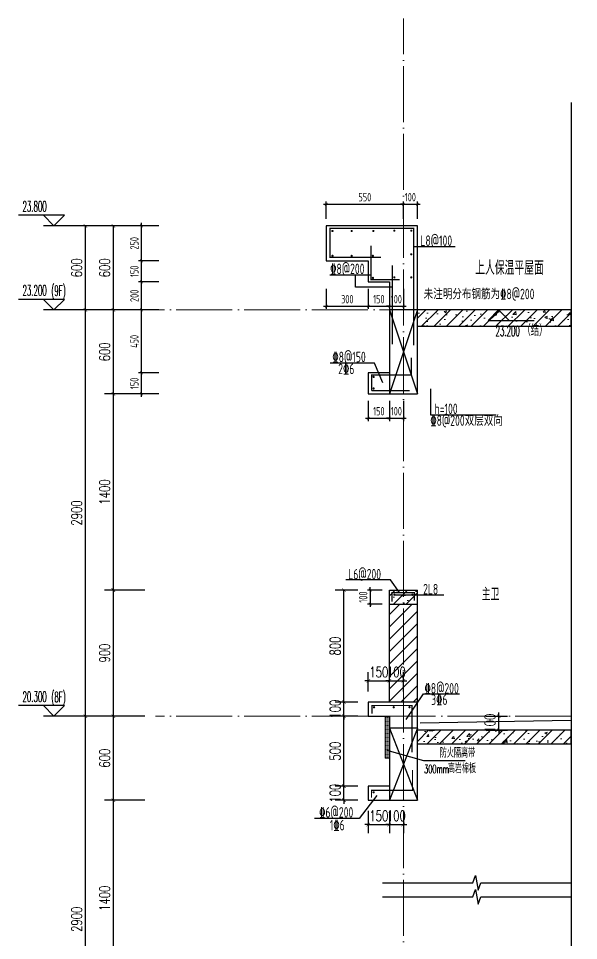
# Model space of a CAD drawing. Extents: x -668857 to 154266, y -275694 to 291306.
# Drawn here: x 53920 to 57919, y 156197 to 162779 of the extents above; entities that cross this region are included whole.
import ezdxf

# ---------------------------------------------------------------- set-up
doc = ezdxf.new("R2010")
doc.units = 0
doc.header["$LTSCALE"] = 1000
doc.linetypes.add('DOTE', pattern=[2.42, 2, -0.2, 0.02, -0.2])
doc.layers.get('0').update_dxf_attribs({"linetype": 'CONTINUOUS'})
doc.layers.get('DEFPOINTS').update_dxf_attribs({"linetype": 'CONTINUOUS'})
for name, color, linetype in [('DIM', 2, 'CONTINUOUS'), ('DIM_ELEV', 3, 'CONTINUOUS'), ('DIM_IDEN', 67, 'CONTINUOUS'), ('DIM_SYMB', 3, 'CONTINUOUS'), ('PUB_DIM', 3, 'CONTINUOUS'), ('PUB_TEXT', 2, 'CONTINUOUS'), ('REIN', 6, 'CONTINUOUS'), ('S-大样-砼线', 7, 'CONTINUOUS'), ('S-引出线', 40, 'CONTINUOUS'), ('TEXT', 2, 'CONTINUOUS'), ('WALL', 5, 'CONTINUOUS'), ('看线', 251, 'CONTINUOUS')]:
    doc.layers.add(name, color=color, linetype=linetype)
for name, color, linetype, lineweight in [('DOTE', 19, 'DOTE', 9), ('PUB_HATCH', 8, 'CONTINUOUS', 9), ('内粉刷', 37, 'CONTINUOUS', 9)]:
    doc.layers.add(name, color=color, linetype=linetype, lineweight=lineweight)
doc.styles.add('_TCH_DIM', font='SIMPLEX.shx', dxfattribs={"width": 0.7, "bigfont": 'GBCBIG.shx'})
doc.styles.add('_TCH_DIM_T3', font='SIMPLEX', dxfattribs={"width": 0.705882, "bigfont": 'GBCBIG'})
doc.styles.add('DIM_FONT_T3', font='SIMPLEX', dxfattribs={"width": 0.705882, "bigfont": 'GBCBIG'})
doc.styles.add('TSSD_DIMENSION', font='Tssdeng.shx', dxfattribs={"width": 0.7, "bigfont": 'tssdchn.shx'})
doc.styles.add('TSSD_REIN', font='tssdeng.shx', dxfattribs={"width": 0.7, "height": 300, "bigfont": 'tssdchn.shx'})
doc.styles.add('w', font='tssdeng.shx', dxfattribs={"width": 0.8, "bigfont": 'tssdchn.shx'})
doc.dimstyles.new('_TCH_ARCH&&25', dxfattribs={"dimtxt": 74.375, "dimasz": 25, "dimexe": 62.5, "dimexo": 75, "dimgap": 25, "dimtad": 1, "dimdec": 0, "dimzin": 0, "dimdsep": 46, "dimtxsty": '_TCH_DIM_T3', "dimblk": 'ARCHTICK', "dimcen": 0.09, "dimclrt": 7, "dimazin": 0, "dimtfac": 1, "dimtdec": 0, "dimtix": 1, "dimtmove": 2, "dimatfit": 3, "dimldrblk": 'ARCHTICK', "dimfxl": 0, "dimtolj": 1, "dimtzin": 0, "dimarcsym": 0})
doc.dimstyles.new('TSSD_20_20', dxfattribs={"dimtxt": 60, "dimasz": 20, "dimexe": 20, "dimexo": 50, "dimgap": 20, "dimtad": 1, "dimdec": 0, "dimzin": 0, "dimdsep": 46, "dimtxsty": 'TSSD_DIMENSION', "dimblk": 'ARCHTICK', "dimblk1": 'ARCHTICK', "dimblk2": 'ARCHTICK', "dimcen": 0, "dimdle": 20, "dimclrt": 7, "dimadec": 0, "dimazin": 0, "dimtfac": 1, "dimtdec": 0, "dimtix": 1, "dimtmove": 2, "dimatfit": 3, "dimfxl": 0, "dimtolj": 1, "dimtzin": 0, "dimarcsym": 0})
pattern_1 = [(45, (0, 0), (-44.194174, 44.194174), []), (50, (0, 0), (179.315046, -15.688034), [18.75, -206.25]), (355, (0, 0), (-34.687833, 188.048033), [15, -165]), (100.4514, (14.94, -1.3), (144.627345, 172.359886), [15.935047, -175.285528]), (46.1842, (0, 50), (266.81026, -41.379754), [28.125, -309.375]), (96.6356, (22.23, 46.55), (233.66568, 243.52947), [23.90257, -262.92825]), (351.1842, (0, 50), (233.66549, 243.52965), [22.5, -247.5]), (21, (25, 37.5), (149.226763, -100.654723), [18.75, -206.25]), (326, (25, 37.5), (60.828833, 181.28751), [15, -165]), (71.4514, (37.44, 29.11), (210.055657, 80.632624), [15.935047, -175.285528]), (37.5, (0, 0), (3.039964, 83.2234635), [0, -163, 0, -167.5, 0, -165.625]), (7.5, (0, 0), (65.767384, 98.602928), [0, -95.5, 0, -159.25, 0, -63.125]), (327.5, (-55.75, 0), (133.455609, -5.638718), [0, -62.5, 0, -195, 0, -258.75]), (317.5, (-80.75, 0), (145.796542, 25.026246), [0, -81.25, 0, -129.5, 0, -183.75])]

# ---------------------------------------------------------------- blocks, each defined once
blk = doc.blocks.new('_ArchTick')
at = {"color": 0, "linetype": 'ByBlock', "const_width": 0.15}
blk.add_lwpolyline([(-0.5, -0.5), (0.5, 0.5)], dxfattribs=at)
blk = doc.blocks.new('*D2212')
at = {"layer": 'DEFPOINTS', "color": 0}
for p in [(910898.2, -114386.1), (911064.2, -114386.1), (910898.2, -114486.1)]:
    blk.add_point(p, dxfattribs=at)
at = {"layer": 'PUB_DIM', "color": 0, "lineweight": -2}
for p, q in [((910973.2, -114386.1), (911126.7, -114386.1)), ((911064.2, -114386.1), (911064.2, -114361.1)), ((911064.2, -114486.1), (911064.2, -114386.1)), ((910973.2, -114486.1), (911126.7, -114486.1)), ((911064.2, -114486.1), (911064.2, -114511.1))]:
    blk.add_line(p, q, dxfattribs=at)
at = {"layer": 'PUB_DIM', "color": 0, "lineweight": -2, "xscale": 25, "yscale": 25, "zscale": 25}
for p, rotation in [((911064.2, -114386.1), 270), ((911064.2, -114486.1), 90)]:
    blk.add_blockref('_ArchTick', p, dxfattribs=dict(at, rotation=rotation))
at = {"layer": 'PUB_DIM', "color": 7, "insert": (911002, -114436.1), "char_height": 74.38, "attachment_point": 5, "rotation": 90, "style": '_TCH_DIM_T3'}
blk.add_mtext('\\A1;100', dxfattribs=at)
blk = doc.blocks.new('*D2213')
at = {"layer": 'DEFPOINTS', "color": 0}
for p in [(909958.4, -113486.1), (910133, -113486.1), (910133, -114286.1)]:
    blk.add_point(p, dxfattribs=at)
at = {"layer": 'PUB_DIM', "color": 0, "lineweight": -2}
for p, q in [((910058, -113486.1), (909895.9, -113486.1)), ((909958.4, -114286.1), (909958.4, -113486.1)), ((910058, -114286.1), (909895.9, -114286.1))]:
    blk.add_line(p, q, dxfattribs=at)
at = {"layer": 'PUB_DIM', "color": 0, "lineweight": -2, "xscale": 25, "yscale": 25, "zscale": 25}
for p, rotation in [((909958.4, -113486.1), 90), ((909958.4, -114286.1), 270)]:
    blk.add_blockref('_ArchTick', p, dxfattribs=dict(at, rotation=rotation))
at = {"layer": 'PUB_DIM', "color": 7, "insert": (909896.2, -113886.1), "char_height": 74.38, "attachment_point": 5, "rotation": 90, "style": '_TCH_DIM_T3'}
blk.add_mtext('\\A1;800', dxfattribs=at)
blk = doc.blocks.new('*D2214')
at = {"layer": 'DEFPOINTS', "color": 0}
for p in [(909958.4, -114286.1), (910133, -114286.1), (910133, -114386.1)]:
    blk.add_point(p, dxfattribs=at)
at = {"layer": 'PUB_DIM', "color": 0, "lineweight": -2}
for p, q in [((910058, -114286.1), (909895.9, -114286.1)), ((909958.4, -114286.1), (909958.4, -114261.1)), ((909958.4, -114386.1), (909958.4, -114286.1)), ((910058, -114386.1), (909895.9, -114386.1)), ((909958.4, -114386.1), (909958.4, -114411.1))]:
    blk.add_line(p, q, dxfattribs=at)
at = {"layer": 'PUB_DIM', "color": 0, "lineweight": -2, "xscale": 25, "yscale": 25, "zscale": 25}
for p, rotation in [((909958.4, -114286.1), 270), ((909958.4, -114386.1), 90)]:
    blk.add_blockref('_ArchTick', p, dxfattribs=dict(at, rotation=rotation))
at = {"layer": 'PUB_DIM', "color": 7, "insert": (909896.2, -114336.1), "char_height": 74.38, "attachment_point": 5, "rotation": 90, "style": '_TCH_DIM_T3'}
blk.add_mtext('\\A1;100', dxfattribs=at)
blk = doc.blocks.new('*D2215')
at = {"layer": 'DEFPOINTS', "color": 0}
for p in [(909958.4, -114386.1), (910133, -114386.1), (910133, -114886.1)]:
    blk.add_point(p, dxfattribs=at)
at = {"layer": 'PUB_DIM', "color": 0, "lineweight": -2}
for p, q in [((910058, -114386.1), (909895.9, -114386.1)), ((909958.4, -114886.1), (909958.4, -114386.1)), ((910058, -114886.1), (909895.9, -114886.1))]:
    blk.add_line(p, q, dxfattribs=at)
at = {"layer": 'PUB_DIM', "color": 0, "lineweight": -2, "xscale": 25, "yscale": 25, "zscale": 25}
for p, rotation in [((909958.4, -114386.1), 90), ((909958.4, -114886.1), 270)]:
    blk.add_blockref('_ArchTick', p, dxfattribs=dict(at, rotation=rotation))
at = {"layer": 'PUB_DIM', "color": 7, "insert": (909896.2, -114636.1), "char_height": 74.38, "attachment_point": 5, "rotation": 90, "style": '_TCH_DIM_T3'}
blk.add_mtext('\\A1;500', dxfattribs=at)
blk = doc.blocks.new('*D2216')
at = {"layer": 'DEFPOINTS', "color": 0}
for p in [(909958.4, -114886.1), (910133, -114886.1), (910133, -114986.1)]:
    blk.add_point(p, dxfattribs=at)
at = {"layer": 'PUB_DIM', "color": 0, "lineweight": -2}
for p, q in [((910058, -114886.1), (909895.9, -114886.1)), ((909958.4, -114886.1), (909958.4, -114861.1)), ((909958.4, -114986.1), (909958.4, -114886.1)), ((910058, -114986.1), (909895.9, -114986.1)), ((909958.4, -114986.1), (909958.4, -115011.1))]:
    blk.add_line(p, q, dxfattribs=at)
at = {"layer": 'PUB_DIM', "color": 0, "lineweight": -2, "xscale": 25, "yscale": 25, "zscale": 25}
for p, rotation in [((909958.4, -114886.1), 270), ((909958.4, -114986.1), 90)]:
    blk.add_blockref('_ArchTick', p, dxfattribs=dict(at, rotation=rotation))
at = {"layer": 'PUB_DIM', "color": 7, "insert": (909896.2, -114936.1), "char_height": 74.38, "attachment_point": 5, "rotation": 90, "style": '_TCH_DIM_T3'}
blk.add_mtext('\\A1;100', dxfattribs=at)
blk = doc.blocks.new('*D2217')
at = {"layer": 'DEFPOINTS', "color": 0}
for p in [(910133, -114986.1), (910283, -114986.1), (910283, -115159.8)]:
    blk.add_point(p, dxfattribs=at)
at = {"layer": 'PUB_DIM', "color": 0, "lineweight": -2}
for p, q in [((910133, -115061.1), (910133, -115222.3)), ((910283, -115061.1), (910283, -115222.3)), ((910133, -115159.8), (910108, -115159.8)), ((910133, -115159.8), (910283, -115159.8)), ((910283, -115159.8), (910308, -115159.8))]:
    blk.add_line(p, q, dxfattribs=at)
at = {"layer": 'PUB_DIM', "color": 0, "lineweight": -2, "xscale": 25, "yscale": 25, "zscale": 25}
blk.add_blockref('_ArchTick', (910133, -115159.8), dxfattribs=at)
at = {"layer": 'PUB_DIM', "color": 0, "lineweight": -2, "xscale": 25, "yscale": 25, "zscale": 25, "rotation": 180}
blk.add_blockref('_ArchTick', (910283, -115159.8), dxfattribs=at)
at = {"layer": 'PUB_DIM', "color": 7, "insert": (910208, -115097.6), "char_height": 74.38, "attachment_point": 5, "style": '_TCH_DIM_T3'}
blk.add_mtext('\\A1;150', dxfattribs=at)
blk = doc.blocks.new('*D2218')
at = {"layer": 'DEFPOINTS', "color": 0}
for p in [(910283, -114986.1), (910383, -114986.1), (910383, -115159.8)]:
    blk.add_point(p, dxfattribs=at)
at = {"layer": 'PUB_DIM', "color": 0, "lineweight": -2}
for p, q in [((910283, -115061.1), (910283, -115222.3)), ((910383, -115061.1), (910383, -115222.3)), ((910283, -115159.8), (910258, -115159.8)), ((910283, -115159.8), (910383, -115159.8)), ((910383, -115159.8), (910408, -115159.8))]:
    blk.add_line(p, q, dxfattribs=at)
at = {"layer": 'PUB_DIM', "color": 0, "lineweight": -2, "xscale": 25, "yscale": 25, "zscale": 25}
blk.add_blockref('_ArchTick', (910283, -115159.8), dxfattribs=at)
at = {"layer": 'PUB_DIM', "color": 0, "lineweight": -2, "xscale": 25, "yscale": 25, "zscale": 25, "rotation": 180}
blk.add_blockref('_ArchTick', (910383, -115159.8), dxfattribs=at)
at = {"layer": 'PUB_DIM', "color": 7, "insert": (910333, -115097.6), "char_height": 74.38, "attachment_point": 5, "style": '_TCH_DIM_T3'}
blk.add_mtext('\\A1;100', dxfattribs=at)
blk = doc.blocks.new('*D2219')
at = {"layer": 'DEFPOINTS', "color": 0}
for p in [(910283, -114133.7), (910133, -114286.1), (910283, -114286.1)]:
    blk.add_point(p, dxfattribs=at)
at = {"layer": 'PUB_DIM', "color": 0, "lineweight": -2}
for p, q in [((910133, -114211.1), (910133, -114071.2)), ((910283, -114211.1), (910283, -114071.2)), ((910133, -114133.7), (910108, -114133.7)), ((910133, -114133.7), (910283, -114133.7)), ((910283, -114133.7), (910308, -114133.7))]:
    blk.add_line(p, q, dxfattribs=at)
at = {"layer": 'PUB_DIM', "color": 0, "lineweight": -2, "xscale": 25, "yscale": 25, "zscale": 25}
blk.add_blockref('_ArchTick', (910133, -114133.7), dxfattribs=at)
at = {"layer": 'PUB_DIM', "color": 0, "lineweight": -2, "xscale": 25, "yscale": 25, "zscale": 25, "rotation": 180}
blk.add_blockref('_ArchTick', (910283, -114133.7), dxfattribs=at)
at = {"layer": 'PUB_DIM', "color": 7, "insert": (910208, -114071.5), "char_height": 74.38, "attachment_point": 5, "style": '_TCH_DIM_T3'}
blk.add_mtext('\\A1;150', dxfattribs=at)
blk = doc.blocks.new('*D2220')
at = {"layer": 'DEFPOINTS', "color": 0}
for p in [(910383, -114133.7), (910283, -114286.1), (910383, -114286.1)]:
    blk.add_point(p, dxfattribs=at)
at = {"layer": 'PUB_DIM', "color": 0, "lineweight": -2}
for p, q in [((910283, -114211.1), (910283, -114071.2)), ((910383, -114211.1), (910383, -114071.2)), ((910283, -114133.7), (910258, -114133.7)), ((910283, -114133.7), (910383, -114133.7)), ((910383, -114133.7), (910408, -114133.7))]:
    blk.add_line(p, q, dxfattribs=at)
at = {"layer": 'PUB_DIM', "color": 0, "lineweight": -2, "xscale": 25, "yscale": 25, "zscale": 25}
blk.add_blockref('_ArchTick', (910283, -114133.7), dxfattribs=at)
at = {"layer": 'PUB_DIM', "color": 0, "lineweight": -2, "xscale": 25, "yscale": 25, "zscale": 25, "rotation": 180}
blk.add_blockref('_ArchTick', (910383, -114133.7), dxfattribs=at)
at = {"layer": 'PUB_DIM', "color": 7, "insert": (910333, -114071.5), "char_height": 74.38, "attachment_point": 5, "style": '_TCH_DIM_T3'}
blk.add_mtext('\\A1;100', dxfattribs=at)
blk = doc.blocks.new('VDVDXAXFSFFX')
at = {"layer": 'PUB_HATCH'}
h = blk.add_hatch(dxfattribs=at)
h.set_pattern_fill('DOTS', color=251, scale=2, style=0)
h.set_pattern_definition([(0, (924712.4965, -148185.593), (1.5875, 3.175), [0, -3.175])])
h.paths.add_polyline_path([(924682.5, -148185.6), (924712.5, -148185.6), (924712.5, -147935.6), (924712.5, -147885.6), (924712.5, -147885.6), (924712.5, -147885.6), (924682.5, -147885.6)])
at = {"layer": 'DIM_IDEN', "color": 5}
for p, q in [((924695.5, -148129.3), (924955.6, -148202.9)), ((924955.6, -148202.9), (925253.4, -148202.9))]:
    blk.add_line(p, q, dxfattribs=at)
at = {"layer": 'PUB_HATCH', "color": 5}
blk.add_lwpolyline([(924712.5, -147885.6), (924682.5, -147885.6), (924682.5, -148185.6), (924712.5, -148185.6)], close=True, dxfattribs=at)
at = {"layer": 'PUB_TEXT', "style": 'DIM_FONT_T3', "width": 0.705882}
blk.add_text('防火隔离带', height=71.49, dxfattribs=at).set_placement((925072.6, -148181.9))
at = {"layer": 'PUB_TEXT', "color": 5, "style": 'DIM_FONT_T3'}
for s, height, width, p in [('高岩棉板', 71.49, 0.705882, (925129.8, -148292.9)), ('300mm', 59.5, 0.49827, (924960.4, -148292.9))]:
    blk.add_text(s, height=height, dxfattribs=dict(at, width=width)).set_placement(p)
blk = doc.blocks.new('*D2925')
at = {"layer": 'DEFPOINTS', "color": 0}
for p in [(56418.1, 160099), (56568.1, 160099), (56568.1, 159925.3)]:
    blk.add_point(p, dxfattribs=at)
at = {"layer": 'DIM', "color": 0, "lineweight": -2}
for p, q in [((56418.1, 160049), (56418.1, 159905.3)), ((56568.1, 160049), (56568.1, 159905.3)), ((56398.1, 159925.3), (56588.1, 159925.3))]:
    blk.add_line(p, q, dxfattribs=at)
at = {"layer": 'DIM', "color": 0, "lineweight": -2, "xscale": 20, "yscale": 20, "zscale": 20, "rotation": 180}
blk.add_blockref('_ArchTick', (56418.1, 159925.3), dxfattribs=at)
at = {"layer": 'DIM', "color": 0, "lineweight": -2, "xscale": 20, "yscale": 20, "zscale": 20}
blk.add_blockref('_ArchTick', (56568.1, 159925.3), dxfattribs=at)
at = {"layer": 'DIM', "color": 7, "insert": (56493.1, 159975.3), "char_height": 60, "attachment_point": 5, "style": 'TSSD_DIMENSION'}
blk.add_mtext('\\A1;150', dxfattribs=at)
blk = doc.blocks.new('*D2926')
at = {"layer": 'DEFPOINTS', "color": 0}
for p in [(56568.1, 160099), (56668.1, 160099), (56668.1, 159925.3)]:
    blk.add_point(p, dxfattribs=at)
at = {"layer": 'DIM', "color": 0, "lineweight": -2}
for p, q in [((56568.1, 160049), (56568.1, 159905.3)), ((56668.1, 160049), (56668.1, 159905.3)), ((56568.1, 159925.3), (56548.1, 159925.3)), ((56568.1, 159925.3), (56668.1, 159925.3)), ((56668.1, 159925.3), (56688.1, 159925.3))]:
    blk.add_line(p, q, dxfattribs=at)
at = {"layer": 'DIM', "color": 0, "lineweight": -2, "xscale": 20, "yscale": 20, "zscale": 20}
blk.add_blockref('_ArchTick', (56568.1, 159925.3), dxfattribs=at)
at = {"layer": 'DIM', "color": 0, "lineweight": -2, "xscale": 20, "yscale": 20, "zscale": 20, "rotation": 180}
blk.add_blockref('_ArchTick', (56668.1, 159925.3), dxfattribs=at)
at = {"layer": 'DIM', "color": 7, "insert": (56618.1, 159975.3), "char_height": 60, "attachment_point": 5, "style": 'TSSD_DIMENSION'}
blk.add_mtext('\\A1;100', dxfattribs=at)
blk = doc.blocks.new('*D2927')
at = {"layer": 'DEFPOINTS', "color": 0}
for p in [(56118.1, 160899), (56418.1, 160899), (56418.1, 160725.3)]:
    blk.add_point(p, dxfattribs=at)
at = {"layer": 'DIM', "color": 0, "lineweight": -2}
for p, q in [((56118.1, 160849), (56118.1, 160705.3)), ((56418.1, 160849), (56418.1, 160705.3)), ((56098.1, 160725.3), (56438.1, 160725.3))]:
    blk.add_line(p, q, dxfattribs=at)
at = {"layer": 'DIM', "color": 0, "lineweight": -2, "xscale": 20, "yscale": 20, "zscale": 20, "rotation": 180}
blk.add_blockref('_ArchTick', (56118.1, 160725.3), dxfattribs=at)
at = {"layer": 'DIM', "color": 0, "lineweight": -2, "xscale": 20, "yscale": 20, "zscale": 20}
blk.add_blockref('_ArchTick', (56418.1, 160725.3), dxfattribs=at)
at = {"layer": 'DIM', "color": 7, "insert": (56268.1, 160775.3), "char_height": 60, "attachment_point": 5, "style": 'TSSD_DIMENSION'}
blk.add_mtext('\\A1;300', dxfattribs=at)
blk = doc.blocks.new('*D2928')
at = {"layer": 'DEFPOINTS', "color": 0}
for p in [(56418.1, 160899), (56568.1, 160899), (56568.1, 160725.3)]:
    blk.add_point(p, dxfattribs=at)
at = {"layer": 'DIM', "color": 0, "lineweight": -2}
for p, q in [((56418.1, 160849), (56418.1, 160705.3)), ((56568.1, 160849), (56568.1, 160705.3)), ((56398.1, 160725.3), (56588.1, 160725.3))]:
    blk.add_line(p, q, dxfattribs=at)
at = {"layer": 'DIM', "color": 0, "lineweight": -2, "xscale": 20, "yscale": 20, "zscale": 20, "rotation": 180}
blk.add_blockref('_ArchTick', (56418.1, 160725.3), dxfattribs=at)
at = {"layer": 'DIM', "color": 0, "lineweight": -2, "xscale": 20, "yscale": 20, "zscale": 20}
blk.add_blockref('_ArchTick', (56568.1, 160725.3), dxfattribs=at)
at = {"layer": 'DIM', "color": 7, "insert": (56493.1, 160775.3), "char_height": 60, "attachment_point": 5, "style": 'TSSD_DIMENSION'}
blk.add_mtext('\\A1;150', dxfattribs=at)
blk = doc.blocks.new('*D2929')
at = {"layer": 'DEFPOINTS', "color": 0}
for p in [(56568.1, 160899), (56668.1, 160899), (56668.1, 160725.3)]:
    blk.add_point(p, dxfattribs=at)
at = {"layer": 'DIM', "color": 0, "lineweight": -2}
for p, q in [((56568.1, 160849), (56568.1, 160705.3)), ((56668.1, 160849), (56668.1, 160705.3)), ((56568.1, 160725.3), (56548.1, 160725.3)), ((56568.1, 160725.3), (56668.1, 160725.3)), ((56668.1, 160725.3), (56688.1, 160725.3))]:
    blk.add_line(p, q, dxfattribs=at)
at = {"layer": 'DIM', "color": 0, "lineweight": -2, "xscale": 20, "yscale": 20, "zscale": 20}
blk.add_blockref('_ArchTick', (56568.1, 160725.3), dxfattribs=at)
at = {"layer": 'DIM', "color": 0, "lineweight": -2, "xscale": 20, "yscale": 20, "zscale": 20, "rotation": 180}
blk.add_blockref('_ArchTick', (56668.1, 160725.3), dxfattribs=at)
at = {"layer": 'DIM', "color": 7, "insert": (56618.1, 160775.3), "char_height": 60, "attachment_point": 5, "style": 'TSSD_DIMENSION'}
blk.add_mtext('\\A1;100', dxfattribs=at)
blk = doc.blocks.new('*D2930')
at = {"layer": 'DEFPOINTS', "color": 0}
for p in [(56668.1, 161453.2), (56118.1, 161299), (56668.1, 161299)]:
    blk.add_point(p, dxfattribs=at)
at = {"layer": 'DIM', "color": 0, "lineweight": -2}
for p, q in [((56098.1, 161453.2), (56688.1, 161453.2)), ((56118.1, 161349), (56118.1, 161473.2)), ((56668.1, 161349), (56668.1, 161473.2))]:
    blk.add_line(p, q, dxfattribs=at)
at = {"layer": 'DIM', "color": 0, "lineweight": -2, "xscale": 20, "yscale": 20, "zscale": 20, "rotation": 180}
blk.add_blockref('_ArchTick', (56118.1, 161453.2), dxfattribs=at)
at = {"layer": 'DIM', "color": 0, "lineweight": -2, "xscale": 20, "yscale": 20, "zscale": 20}
blk.add_blockref('_ArchTick', (56668.1, 161453.2), dxfattribs=at)
at = {"layer": 'DIM', "color": 7, "insert": (56393.1, 161503.2), "char_height": 60, "attachment_point": 5, "style": 'TSSD_DIMENSION'}
blk.add_mtext('\\A1;550', dxfattribs=at)
blk = doc.blocks.new('*D2931')
at = {"layer": 'DEFPOINTS', "color": 0}
for p in [(56768.1, 161453.2), (56668.1, 161299), (56768.1, 161299)]:
    blk.add_point(p, dxfattribs=at)
at = {"layer": 'DIM', "color": 0, "lineweight": -2}
for p, q in [((56668.1, 161453.2), (56648.1, 161453.2)), ((56668.1, 161349), (56668.1, 161473.2)), ((56668.1, 161453.2), (56768.1, 161453.2)), ((56768.1, 161349), (56768.1, 161473.2)), ((56768.1, 161453.2), (56788.1, 161453.2))]:
    blk.add_line(p, q, dxfattribs=at)
at = {"layer": 'DIM', "color": 0, "lineweight": -2, "xscale": 20, "yscale": 20, "zscale": 20}
blk.add_blockref('_ArchTick', (56668.1, 161453.2), dxfattribs=at)
at = {"layer": 'DIM', "color": 0, "lineweight": -2, "xscale": 20, "yscale": 20, "zscale": 20, "rotation": 180}
blk.add_blockref('_ArchTick', (56768.1, 161453.2), dxfattribs=at)
at = {"layer": 'DIM', "color": 7, "insert": (56718.1, 161503.2), "char_height": 60, "attachment_point": 5, "style": 'TSSD_DIMENSION'}
blk.add_mtext('\\A1;100', dxfattribs=at)
blk = doc.blocks.new('*D2932')
at = {"layer": 'DEFPOINTS', "color": 0}
for p in [(54798, 161299), (54972.6, 161299), (54972.6, 161049)]:
    blk.add_point(p, dxfattribs=at)
at = {"layer": 'DIM', "color": 0, "lineweight": -2}
for p, q in [((54922.6, 161299), (54778, 161299)), ((54798, 161029), (54798, 161319)), ((54922.6, 161049), (54778, 161049))]:
    blk.add_line(p, q, dxfattribs=at)
at = {"layer": 'DIM', "color": 0, "lineweight": -2, "xscale": 20, "yscale": 20, "zscale": 20}
for p, rotation in [((54798, 161299), 90), ((54798, 161049), 270)]:
    blk.add_blockref('_ArchTick', p, dxfattribs=dict(at, rotation=rotation))
at = {"layer": 'DIM', "color": 7, "insert": (54748, 161174), "char_height": 60, "attachment_point": 5, "rotation": 90, "style": 'TSSD_DIMENSION'}
blk.add_mtext('\\A1;250', dxfattribs=at)
blk = doc.blocks.new('*D2933')
at = {"layer": 'DEFPOINTS', "color": 0}
for p in [(54798, 161049), (54972.6, 161049), (54972.6, 160899)]:
    blk.add_point(p, dxfattribs=at)
at = {"layer": 'DIM', "color": 0, "lineweight": -2}
for p, q in [((54798, 160879), (54798, 161069)), ((54922.6, 161049), (54778, 161049)), ((54922.6, 160899), (54778, 160899))]:
    blk.add_line(p, q, dxfattribs=at)
at = {"layer": 'DIM', "color": 0, "lineweight": -2, "xscale": 20, "yscale": 20, "zscale": 20}
for p, rotation in [((54798, 161049), 90), ((54798, 160899), 270)]:
    blk.add_blockref('_ArchTick', p, dxfattribs=dict(at, rotation=rotation))
at = {"layer": 'DIM', "color": 7, "insert": (54748, 160974), "char_height": 60, "attachment_point": 5, "rotation": 90, "style": 'TSSD_DIMENSION'}
blk.add_mtext('\\A1;150', dxfattribs=at)
blk = doc.blocks.new('*D2934')
at = {"layer": 'DEFPOINTS', "color": 0}
for p in [(54798, 160899), (54972.6, 160899), (54972.6, 160699)]:
    blk.add_point(p, dxfattribs=at)
at = {"layer": 'DIM', "color": 0, "lineweight": -2}
for p, q in [((54922.6, 160899), (54778, 160899)), ((54798, 160679), (54798, 160919)), ((54922.6, 160699), (54778, 160699))]:
    blk.add_line(p, q, dxfattribs=at)
at = {"layer": 'DIM', "color": 0, "lineweight": -2, "xscale": 20, "yscale": 20, "zscale": 20}
for p, rotation in [((54798, 160899), 90), ((54798, 160699), 270)]:
    blk.add_blockref('_ArchTick', p, dxfattribs=dict(at, rotation=rotation))
at = {"layer": 'DIM', "color": 7, "insert": (54748, 160799), "char_height": 60, "attachment_point": 5, "rotation": 90, "style": 'TSSD_DIMENSION'}
blk.add_mtext('\\A1;200', dxfattribs=at)
blk = doc.blocks.new('*D2935')
at = {"layer": 'DEFPOINTS', "color": 0}
for p in [(54798, 160699), (54972.6, 160699), (54972.6, 160249)]:
    blk.add_point(p, dxfattribs=at)
at = {"layer": 'DIM', "color": 0, "lineweight": -2}
for p, q in [((54922.6, 160699), (54778, 160699)), ((54798, 160229), (54798, 160719)), ((54922.6, 160249), (54778, 160249))]:
    blk.add_line(p, q, dxfattribs=at)
at = {"layer": 'DIM', "color": 0, "lineweight": -2, "xscale": 20, "yscale": 20, "zscale": 20}
for p, rotation in [((54798, 160699), 90), ((54798, 160249), 270)]:
    blk.add_blockref('_ArchTick', p, dxfattribs=dict(at, rotation=rotation))
at = {"layer": 'DIM', "color": 7, "insert": (54748, 160474), "char_height": 60, "attachment_point": 5, "rotation": 90, "style": 'TSSD_DIMENSION'}
blk.add_mtext('\\A1;450', dxfattribs=at)
blk = doc.blocks.new('*D2936')
at = {"layer": 'DEFPOINTS', "color": 0}
for p in [(54798, 160249), (54972.6, 160249), (54972.6, 160099)]:
    blk.add_point(p, dxfattribs=at)
at = {"layer": 'DIM', "color": 0, "lineweight": -2}
for p, q in [((54798, 160079), (54798, 160269)), ((54922.6, 160249), (54778, 160249)), ((54922.6, 160099), (54778, 160099))]:
    blk.add_line(p, q, dxfattribs=at)
at = {"layer": 'DIM', "color": 0, "lineweight": -2, "xscale": 20, "yscale": 20, "zscale": 20}
for p, rotation in [((54798, 160249), 90), ((54798, 160099), 270)]:
    blk.add_blockref('_ArchTick', p, dxfattribs=dict(at, rotation=rotation))
at = {"layer": 'DIM', "color": 7, "insert": (54748, 160174), "char_height": 60, "attachment_point": 5, "rotation": 90, "style": 'TSSD_DIMENSION'}
blk.add_mtext('\\A1;150', dxfattribs=at)
blk = doc.blocks.new('*D2948')
at = {"layer": 'DEFPOINTS', "color": 0}
for p in [(54598, 157199), (54898, 157199), (54898, 155799)]:
    blk.add_point(p, dxfattribs=at)
at = {"layer": 'PUB_DIM', "color": 0, "lineweight": -2}
for p, q in [((54823, 157199), (54535.5, 157199)), ((54598, 155799), (54598, 157199)), ((54823, 155799), (54535.5, 155799))]:
    blk.add_line(p, q, dxfattribs=at)
at = {"layer": 'PUB_DIM', "color": 0, "lineweight": -2, "xscale": 25, "yscale": 25, "zscale": 25}
for p, rotation in [((54598, 157199), 90), ((54598, 155799), 270)]:
    blk.add_blockref('_ArchTick', p, dxfattribs=dict(at, rotation=rotation))
at = {"layer": 'PUB_DIM', "color": 7, "insert": (54535.8, 156499), "char_height": 74.38, "attachment_point": 5, "rotation": 90, "style": '_TCH_DIM_T3'}
blk.add_mtext('\\A1;1400', dxfattribs=at)
blk = doc.blocks.new('*D2949')
at = {"layer": 'DEFPOINTS', "color": 0}
for p in [(54598, 157799), (54898, 157799), (54898, 157199)]:
    blk.add_point(p, dxfattribs=at)
at = {"layer": 'PUB_DIM', "color": 0, "lineweight": -2}
for p, q in [((54823, 157799), (54535.5, 157799)), ((54598, 157199), (54598, 157799)), ((54823, 157199), (54535.5, 157199))]:
    blk.add_line(p, q, dxfattribs=at)
at = {"layer": 'PUB_DIM', "color": 0, "lineweight": -2, "xscale": 25, "yscale": 25, "zscale": 25}
for p, rotation in [((54598, 157799), 90), ((54598, 157199), 270)]:
    blk.add_blockref('_ArchTick', p, dxfattribs=dict(at, rotation=rotation))
at = {"layer": 'PUB_DIM', "color": 7, "insert": (54535.8, 157499), "char_height": 74.38, "attachment_point": 5, "rotation": 90, "style": '_TCH_DIM_T3'}
blk.add_mtext('\\A1;600', dxfattribs=at)
blk = doc.blocks.new('*D2950')
at = {"layer": 'DEFPOINTS', "color": 0}
for p in [(54598, 158699), (54898, 158699), (54898, 157799)]:
    blk.add_point(p, dxfattribs=at)
at = {"layer": 'PUB_DIM', "color": 0, "lineweight": -2}
for p, q in [((54823, 158699), (54535.5, 158699)), ((54598, 157799), (54598, 158699)), ((54823, 157799), (54535.5, 157799))]:
    blk.add_line(p, q, dxfattribs=at)
at = {"layer": 'PUB_DIM', "color": 0, "lineweight": -2, "xscale": 25, "yscale": 25, "zscale": 25}
for p, rotation in [((54598, 158699), 90), ((54598, 157799), 270)]:
    blk.add_blockref('_ArchTick', p, dxfattribs=dict(at, rotation=rotation))
at = {"layer": 'PUB_DIM', "color": 7, "insert": (54535.8, 158249), "char_height": 74.38, "attachment_point": 5, "rotation": 90, "style": '_TCH_DIM_T3'}
blk.add_mtext('\\A1;900', dxfattribs=at)
blk = doc.blocks.new('*D2951')
at = {"layer": 'DEFPOINTS', "color": 0}
for p in [(54598, 160099), (54898, 160099), (54898, 158699)]:
    blk.add_point(p, dxfattribs=at)
at = {"layer": 'PUB_DIM', "color": 0, "lineweight": -2}
for p, q in [((54823, 160099), (54535.5, 160099)), ((54598, 158699), (54598, 160099)), ((54823, 158699), (54535.5, 158699))]:
    blk.add_line(p, q, dxfattribs=at)
at = {"layer": 'PUB_DIM', "color": 0, "lineweight": -2, "xscale": 25, "yscale": 25, "zscale": 25}
for p, rotation in [((54598, 160099), 90), ((54598, 158699), 270)]:
    blk.add_blockref('_ArchTick', p, dxfattribs=dict(at, rotation=rotation))
at = {"layer": 'PUB_DIM', "color": 7, "insert": (54535.8, 159399), "char_height": 74.38, "attachment_point": 5, "rotation": 90, "style": '_TCH_DIM_T3'}
blk.add_mtext('\\A1;1400', dxfattribs=at)
blk = doc.blocks.new('*D2952')
at = {"layer": 'DEFPOINTS', "color": 0}
for p in [(54598, 160699), (54898, 160699), (54898, 160099)]:
    blk.add_point(p, dxfattribs=at)
at = {"layer": 'PUB_DIM', "color": 0, "lineweight": -2}
for p, q in [((54823, 160699), (54535.5, 160699)), ((54598, 160099), (54598, 160699)), ((54823, 160099), (54535.5, 160099))]:
    blk.add_line(p, q, dxfattribs=at)
at = {"layer": 'PUB_DIM', "color": 0, "lineweight": -2, "xscale": 25, "yscale": 25, "zscale": 25}
for p, rotation in [((54598, 160699), 90), ((54598, 160099), 270)]:
    blk.add_blockref('_ArchTick', p, dxfattribs=dict(at, rotation=rotation))
at = {"layer": 'PUB_DIM', "color": 7, "insert": (54535.8, 160399), "char_height": 74.38, "attachment_point": 5, "rotation": 90, "style": '_TCH_DIM_T3'}
blk.add_mtext('\\A1;600', dxfattribs=at)
blk = doc.blocks.new('*D2953')
at = {"layer": 'DEFPOINTS', "color": 0}
for p in [(54598, 161299), (54898, 161299), (54898, 160699)]:
    blk.add_point(p, dxfattribs=at)
at = {"layer": 'PUB_DIM', "color": 0, "lineweight": -2}
for p, q in [((54823, 161299), (54535.5, 161299)), ((54598, 160699), (54598, 161299)), ((54823, 160699), (54535.5, 160699))]:
    blk.add_line(p, q, dxfattribs=at)
at = {"layer": 'PUB_DIM', "color": 0, "lineweight": -2, "xscale": 25, "yscale": 25, "zscale": 25}
for p, rotation in [((54598, 161299), 90), ((54598, 160699), 270)]:
    blk.add_blockref('_ArchTick', p, dxfattribs=dict(at, rotation=rotation))
at = {"layer": 'PUB_DIM', "color": 7, "insert": (54535.8, 160999), "char_height": 74.38, "attachment_point": 5, "rotation": 90, "style": '_TCH_DIM_T3'}
blk.add_mtext('\\A1;600', dxfattribs=at)
blk = doc.blocks.new('*D2958')
at = {"layer": 'DEFPOINTS', "color": 0}
for p in [(54398, 157799), (54898, 157799), (54898, 154899)]:
    blk.add_point(p, dxfattribs=at)
at = {"layer": 'PUB_DIM', "color": 0, "lineweight": -2}
for p, q in [((54823, 157799), (54335.5, 157799)), ((54398, 154899), (54398, 157799)), ((54823, 154899), (54335.5, 154899))]:
    blk.add_line(p, q, dxfattribs=at)
at = {"layer": 'PUB_DIM', "color": 0, "lineweight": -2, "xscale": 25, "yscale": 25, "zscale": 25}
for p, rotation in [((54398, 157799), 90), ((54398, 154899), 270)]:
    blk.add_blockref('_ArchTick', p, dxfattribs=dict(at, rotation=rotation))
at = {"layer": 'PUB_DIM', "color": 7, "insert": (54335.8, 156349), "char_height": 74.38, "attachment_point": 5, "rotation": 90, "style": '_TCH_DIM_T3'}
blk.add_mtext('\\A1;2900', dxfattribs=at)
blk = doc.blocks.new('*D2959')
at = {"layer": 'DEFPOINTS', "color": 0}
for p in [(54398, 160699), (54898, 160699), (54898, 157799)]:
    blk.add_point(p, dxfattribs=at)
at = {"layer": 'PUB_DIM', "color": 0, "lineweight": -2}
for p, q in [((54823, 160699), (54335.5, 160699)), ((54398, 157799), (54398, 160699)), ((54823, 157799), (54335.5, 157799))]:
    blk.add_line(p, q, dxfattribs=at)
at = {"layer": 'PUB_DIM', "color": 0, "lineweight": -2, "xscale": 25, "yscale": 25, "zscale": 25}
for p, rotation in [((54398, 160699), 90), ((54398, 157799), 270)]:
    blk.add_blockref('_ArchTick', p, dxfattribs=dict(at, rotation=rotation))
at = {"layer": 'PUB_DIM', "color": 7, "insert": (54335.8, 159249), "char_height": 74.38, "attachment_point": 5, "rotation": 90, "style": '_TCH_DIM_T3'}
blk.add_mtext('\\A1;2900', dxfattribs=at)
blk = doc.blocks.new('*D2960')
at = {"layer": 'DEFPOINTS', "color": 0}
for p in [(54398, 161299), (54898, 161299), (54898, 160699)]:
    blk.add_point(p, dxfattribs=at)
at = {"layer": 'PUB_DIM', "color": 0, "lineweight": -2}
for p, q in [((54823, 161299), (54335.5, 161299)), ((54398, 160699), (54398, 161299)), ((54823, 160699), (54335.5, 160699))]:
    blk.add_line(p, q, dxfattribs=at)
at = {"layer": 'PUB_DIM', "color": 0, "lineweight": -2, "xscale": 25, "yscale": 25, "zscale": 25}
for p, rotation in [((54398, 161299), 90), ((54398, 160699), 270)]:
    blk.add_blockref('_ArchTick', p, dxfattribs=dict(at, rotation=rotation))
at = {"layer": 'PUB_DIM', "color": 7, "insert": (54335.8, 160999), "char_height": 74.38, "attachment_point": 5, "rotation": 90, "style": '_TCH_DIM_T3'}
blk.add_mtext('\\A1;600', dxfattribs=at)
blk = doc.blocks.new('A$C724E2FC0')
at = {"layer": 'REIN', "const_width": 9}
for points in [[(370, 974.1), (4.5, 974.1), (4.5, 1182.5), (602.2, 1182.5), (602.2, 347.5)], [(451.1, 353.1), (451.1, 917.8)], [(302.5, 23.5), (302.5, 135.2), (586.4, 135.2), (586.4, 258.2)]]:
    blk.add_lwpolyline(points, dxfattribs=at)
at = {"layer": 'REIN', "const_width": 8}
for points in [[(18.8, 1162.9, 1), (26.8, 1162.9, 1)], [(156.2, 1162.9, 1), (164.2, 1162.9, 1)], [(311.1, 1162.9, 1), (319.1, 1162.9, 1)], [(460.9, 1165.1, 1), (468.9, 1165.1, 1)], [(581.6, 1165.1, 1), (589.6, 1165.1, 1)], [(18.8, 985.4, 1), (26.8, 985.4, 1)], [(156.2, 985.4, 1), (164.2, 985.4, 1)], [(307.7, 985.4, 1), (315.7, 985.4, 1)], [(581.6, 996.6, 1), (589.6, 996.6, 1)], [(307.7, 827.9, 1), (315.7, 827.9, 1)], [(460.9, 831.7, 1), (468.9, 831.7, 1)], [(581.6, 831.7, 1), (589.6, 831.7, 1)], [(312.7, 121.6, 1), (320.7, 121.6, 1)], [(312.7, 38.7, 1), (320.7, 38.7, 1)]]:
    blk.add_lwpolyline(points, format="xyb", close=True, dxfattribs=at)
at = {"layer": 'REIN'}
for points in [[(297.1, 1058.5, 9, 9, 0), (297.1, 815.8, 9, 9, 0), (501.6, 815.8, 9, 9, 0)], [(302.5, 23.5, 9, 9, 0), (575, 23.5, 9, 9, 0)]]:
    blk.add_lwpolyline(points, format="xyseb", dxfattribs=at)
at = {"layer": 'S-大样-砼线'}
for p, q in [((429, 600), (629, 0)), ((629, 600), (429, 0))]:
    blk.add_line(p, q, dxfattribs=at)
blk.add_lwpolyline([(629, 600), (429, 600), (429, 0), (629, 0)], close=True, dxfattribs=at)
at = {"layer": 'S-引出线'}
for p, q in [((598.2, 1052), (898.4, 1052)), ((3.2, 850.8), (297.1, 850.8)), ((186.9, 761.6), (186.9, 850.8)), ((451.1, 761.6), (186.9, 761.6))]:
    blk.add_line(p, q, dxfattribs=at)
blk.add_lwpolyline([(381.7, 78), (323.7, 219.5), (5.3, 219.5)], dxfattribs=at)
at = {"layer": 'TEXT'}
blk.add_lwpolyline([(722.2, 35.8), (722.2, -149.7), (1192, -149.7)], dxfattribs=at)
at = {"layer": 'TEXT', "style": 'TSSD_REIN', "width": 0.7}
for s, p in [('L8@100', (650.3, 1056.1)), ('%%1328@200', (6.4, 854.9)), ('未注明分布钢筋为%%1328@200', (674, 675.8)), ('%%1328@150', (22.3, 226.3)), ('2%%1326', (64.1, 141.1)), ('h=100', (752.1, -143.7)), ('%%1328@200双层双向', (721.7, -227.9))]:
    blk.add_text(s, height=75, rotation=0, dxfattribs=at).set_placement(p)
blk = doc.blocks.new('*D3396')
at = {"layer": 'DEFPOINTS', "color": 0}
for p in [(56568.1, 158699), (56431.2, 158599), (56568.1, 158599)]:
    blk.add_point(p, dxfattribs=at)
at = {"layer": 'DIM', "color": 0, "lineweight": -2}
for p, q in [((56518.1, 158699), (56411.2, 158699)), ((56431.2, 158699), (56431.2, 158719)), ((56431.2, 158699), (56431.2, 158599)), ((56518.1, 158599), (56411.2, 158599)), ((56431.2, 158599), (56431.2, 158579))]:
    blk.add_line(p, q, dxfattribs=at)
at = {"layer": 'DIM', "color": 0, "lineweight": -2, "xscale": 20, "yscale": 20, "zscale": 20}
for p, rotation in [((56431.2, 158699), 270), ((56431.2, 158599), 90)]:
    blk.add_blockref('_ArchTick', p, dxfattribs=dict(at, rotation=rotation))
at = {"layer": 'DIM', "color": 7, "insert": (56381.2, 158649), "char_height": 60, "attachment_point": 5, "rotation": 90, "style": 'TSSD_DIMENSION'}
blk.add_mtext('\\A1;100', dxfattribs=at)
blk = doc.blocks.new('20210809.02282059')
at = {"layer": 'REIN', "const_width": 9}
blk.add_lwpolyline([(87484.2, 66580.9), (87484.2, 66644.7), (87644.1, 66644.7), (87644.1, 66586.8)], dxfattribs=at)
at = {"layer": 'REIN', "const_width": 8}
for points in [[(87497.7, 66629.7, 1), (87505.7, 66629.7, 1)], [(87625.1, 66629.7, 1), (87633.1, 66629.7, 1)]]:
    blk.add_lwpolyline(points, format="xyb", close=True, dxfattribs=at)
at = {"layer": 'S-引出线'}
for p, q in [((87474.6, 66737), (87154.5, 66737)), ((87538.8, 66644.7), (87474.6, 66737)), ((87501.7, 66629.7), (87853.3, 66629.7))]:
    blk.add_line(p, q, dxfattribs=at)
at = {"layer": 'TEXT', "style": 'w', "width": 0.7}
for s, p in [('L6@200', (87171.5, 66739.2)), ('2L8', (87706.2, 66632.1))]:
    blk.add_text(s, height=75, rotation=0, dxfattribs=at).set_placement(p)
blk = doc.blocks.new('A$C124E38C7')
at = {"layer": 'REIN'}
for points in [[(411.3, 827.6, 9, 9, 0), (411.3, 885.8, 9, 9, 0), (697.1, 885.8, 9, 9, 0), (697.1, 551.1, 9, 9, 0)], [(407.7, 227.9, 9, 9, 0), (407.7, 280.9, 9, 9, 0), (700.1, 280.9, 9, 9, 0), (700.1, 425.3, 9, 9, 0)]]:
    blk.add_lwpolyline(points, format="xyseb", dxfattribs=at)
at = {"layer": 'REIN', "const_width": 8}
for points in [[(421.8, 873.5, 1), (429.8, 873.5, 1)], [(562.3, 873.5, 1), (570.3, 873.5, 1)], [(674.9, 873.5, 1), (682.9, 873.5, 1)], [(418.3, 266.1, 1), (426.3, 266.1, 1)]]:
    blk.add_lwpolyline(points, format="xyb", close=True, dxfattribs=at)
at = {"layer": 'S-大样-砼线'}
for p, q in [((534.9, 724.9), (734.9, 209.8)), ((734.9, 724.9), (534.9, 209.8))]:
    blk.add_line(p, q, dxfattribs=at)
blk.add_lwpolyline([(734.9, 724.9), (534.9, 724.9), (534.9, 209.8), (734.9, 209.8)], close=True, dxfattribs=at)
at = {"layer": 'S-引出线'}
for points in [[(655.5, 786.1), (777.7, 968.3), (1034.7, 968.3)], [(445.3, 242.7), (318.6, 79.6), (0, 79.6)]]:
    blk.add_lwpolyline(points, dxfattribs=at)
at = {"layer": 'TEXT', "style": 'TSSD_REIN', "width": 0.7}
for s, p in [('%%1328@200', (785.9, 970.9)), ('3%%1326', (833.8, 890.1)), ('%%1326@200', (33.9, 85.5)), ('1%%1326', (110.1, -5.8))]:
    blk.add_text(s, height=75, rotation=0, dxfattribs=at).set_placement(p)
blk = doc.blocks.new('GHFHFHTFDFS')
at = {"layer": 'PUB_HATCH'}
h = blk.add_hatch(dxfattribs=at)
h.set_pattern_fill('钢筋混凝土', color=256, scale=25, style=0)
h.set_pattern_definition(pattern_1)
h.paths.add_polyline_path([(910483, -113586.1), (910483, -113486.1), (910283, -113486.1), (910283, -113586.1)])
h = blk.add_hatch(dxfattribs=at)
h.set_pattern_fill('普通砖', color=256, scale=25, style=0)
h.set_pattern_definition([(45, (0, 44.88), (-44.1941915, 44.1941915), [])])
h.paths.add_polyline_path([(910483, -114286.1), (910483, -113586.1), (910283, -113586.1), (910283, -114286.1)])
h = blk.add_hatch(dxfattribs=at)
h.set_pattern_fill('钢筋混凝土', color=256, scale=25, style=0)
h.set_pattern_definition(pattern_1)
h.paths.add_polyline_path([(910483, -114486.1), (910483, -114586.1), (911581.6, -114586.1), (911581.6, -114486.1)])
at = {"layer": 'WALL'}
for p, q in [((910283, -113586.1), (910283, -113486.1)), ((910283, -113486.1), (910483, -113486.1)), ((910483, -113586.1), (910483, -113486.1)), ((910283, -113586.1), (910483, -113586.1)), ((910283, -114286.1), (910283, -113586.1)), ((910483, -114286.1), (910483, -113586.1)), ((910483, -114286.1), (910133, -114286.1)), ((910133, -114286.1), (910133, -114386.1)), ((910483, -114486.1), (910483, -114286.1)), ((910133, -114386.1), (910283, -114386.1)), ((910283, -114386.1), (910283, -114886.1)), ((911581.6, -114486.1), (910483, -114486.1)), ((911581.6, -114586.1), (911581.6, -114486.1)), ((911581.6, -114586.1), (910483, -114586.1)), ((910483, -114986.1), (910483, -114586.1)), ((910283, -114886.1), (910133, -114886.1)), ((910133, -114886.1), (910133, -114986.1)), ((910133, -114986.1), (910483, -114986.1))]:
    blk.add_line(p, q, dxfattribs=at)
at = {"layer": '看线', "color": 32}
blk.add_lwpolyline([(911581.6, -114416.1), (910503, -114436.1)], dxfattribs=at)
at = {"layer": 'PUB_TEXT', "style": 'DIM_FONT_T3', "width": 0.705882}
blk.add_text('主卫', height=89.36, dxfattribs=at).set_placement((910942.3, -113560.5))
at = {"layer": 'PUB_DIM'}
for p1, p2, distance, picture, middle in [((910133, -114286.1), (910133, -113486.1), 174.6, '*D2213', (909896.2, -113886.1)), ((910133, -114286.1), (910283, -114286.1), 152.3, '*D2219', (910208, -114071.5)), ((910283, -114286.1), (910383, -114286.1), 152.3, '*D2220', (910333, -114071.5)), ((910133, -114386.1), (910133, -114286.1), 174.6, '*D2214', (909896.2, -114336.1)), ((910133, -114886.1), (910133, -114386.1), 174.6, '*D2215', (909896.2, -114636.1)), ((910898.2, -114486.1), (910898.2, -114386.1), -166, '*D2212', (911002, -114436.1)), ((910133, -114986.1), (910133, -114886.1), 174.6, '*D2216', (909896.2, -114936.1)), ((910133, -114986.1), (910283, -114986.1), -173.7, '*D2217', (910208, -115097.6)), ((910283, -114986.1), (910383, -114986.1), -173.7, '*D2218', (910333, -115097.6))]:
    dim = blk.add_aligned_dim(p1=p1, p2=p2, distance=distance, dimstyle='_TCH_ARCH&&25', dxfattribs=at)
    dim.commit()
    dim.dimension.update_dxf_attribs({"geometry": picture, "text_midpoint": middle})

msp = doc.modelspace()

# ---------------------------------------------------------------- hatches: boundary and pattern name
at = {"layer": 'PUB_HATCH'}
h = msp.add_hatch(dxfattribs=at)
h.set_pattern_fill('钢筋混凝土', color=256, scale=25, style=0)
h.set_pattern_definition([(45, (-562273.49, 314642.066), (-44.194174, 44.194174), []), (50, (-562273.49, 314642.07), (179.315046, -15.688034), [18.75, -206.25]), (355, (-562273.49, 314642.07), (-34.687833, 188.048033), [15, -165]), (100.4514, (-562258.55, 314640.76), (144.627345, 172.359886), [15.93505, -175.28553]), (46.1842, (-562273.49, 314692.07), (266.81026, -41.37975), [28.125, -309.375]), (96.6356, (-562251.25, 314688.62), (233.66568, 243.52947), [23.90257, -262.92825]), (351.1842, (-562273.5, 314692.07), (233.66549, 243.52965), [22.5, -247.5]), (21, (-562248.49, 314679.57), (149.226763, -100.654723), [18.75, -206.25]), (326, (-562248.49, 314679.57), (60.828833, 181.28751), [15, -165]), (71.4514, (-562236.05, 314671.18), (210.055657, 80.632624), [15.93505, -175.28553]), (37.5, (-562273.49, 314642.066), (3.039964, 83.2234635), [0, -163, 0, -167.5, 0, -165.625]), (7.5, (-562273.49, 314642.07), (65.767384, 98.602928), [0, -95.5, 0, -159.25, 0, -63.125]), (327.5, (-562329.24, 314642.066), (133.455609, -5.638718), [0, -62.5, 0, -195, 0, -258.75]), (317.5, (-562354.24, 314642.07), (145.796542, 25.026246), [0, -81.25, 0, -129.5, 0, -183.75])])
h.paths.add_polyline_path([(56768.15, 160699.03), (56768.15, 160579.03), (57866.67, 160579.03), (57866.67, 160699.03)])

# ---------------------------------------------------------------- linework, layer by layer
at = {"layer": 'DIM_ELEV'}
for p, q in [((54247.95, 161374.03), (53919.95, 161374.03)), ((54172.95, 161299.03), (54097.95, 161374.03)), ((54172.95, 161299.03), (54247.95, 161374.03)), ((54597.95, 161299.03), (54097.95, 161299.03)), ((54247.95, 160774.03), (53919.95, 160774.03)), ((54172.95, 160699.03), (54097.95, 160774.03)), ((54172.95, 160699.03), (54247.95, 160774.03)), ((54597.95, 160699.03), (54097.95, 160699.03)), ((54247.95, 157874.03), (53919.95, 157874.03)), ((54172.95, 157799.03), (54097.95, 157874.03)), ((54172.95, 157799.03), (54247.95, 157874.03)), ((54597.95, 157799.03), (54097.95, 157799.03))]:
    msp.add_line(p, q, dxfattribs=at)
at = {"layer": 'DIM_ELEV', "color": 3}
for p, q in [((57348.13, 160699.03), (57273.13, 160624.03)), ((57348.13, 160699.03), (57423.13, 160624.03)), ((57273.13, 160624.03), (57601.13, 160624.03))]:
    msp.add_line(p, q, dxfattribs=at)
at = {"layer": 'DIM_SYMB'}
msp.add_lwpolyline([(57866.67, 162179.03), (57866.67, 153517.16), (57919.17, 153498.05), (57814.17, 153479.54), (57866.67, 153460.91), (57866.67, 144799.03)], dxfattribs=at)
at = {"layer": 'DIM_SYMB', "color": 5}
for points in [[(56518.15, 156608.98), (57164.28, 156608.98), (57183.39, 156661.48), (57201.91, 156556.48), (57220.53, 156608.98), (57866.67, 156608.98)], [(56518.15, 156508.98), (57164.28, 156508.98), (57183.39, 156561.48), (57201.91, 156456.48), (57220.53, 156508.98), (57866.67, 156508.98)]]:
    msp.add_lwpolyline(points, dxfattribs=at)
at = {"layer": 'DOTE', "color": 1, "linetype": 'DOTE', "ltscale": 0.2}
for p, q in [((56668.15, 145099.03), (56668.15, 162779.03)), ((57866.67, 160699.03), (54897.95, 160699.03)), ((57866.67, 157799.03), (54897.95, 157799.03))]:
    msp.add_line(p, q, dxfattribs=at)
at = {"layer": 'WALL'}
for p, q in [((56768.15, 161299.02), (56118.15, 161299.04)), ((56118.15, 161299.04), (56118.15, 161049.04)), ((56768.15, 160699.03), (56768.15, 161299.02)), ((56118.15, 161049.04), (56418.15, 161049.03)), ((56418.15, 161049.03), (56418.15, 160899.03)), ((56418.15, 160899.03), (56568.15, 160899.03)), ((56568.15, 160899.03), (56568.15, 160249.03)), ((57866.67, 160699.03), (56768.15, 160699.03)), ((57866.67, 160579.03), (57866.67, 160699.03)), ((57866.67, 160579.03), (56768.15, 160579.03)), ((56768.15, 160099.03), (56768.15, 160579.03)), ((56568.15, 160249.03), (56418.15, 160249.03)), ((56418.15, 160249.03), (56418.15, 160099.03)), ((56418.15, 160099.03), (56768.15, 160099.03))]:
    msp.add_line(p, q, dxfattribs=at)

# ---------------------------------------------------------------- block references
for name, p in [('GHFHFHTFDFS', (-853714.9, 272185.12)), ('VDVDXAXFSFFX', (-868144.35, 305684.63))]:
    msp.add_blockref(name, p)
at = {"layer": 'REIN'}
msp.add_blockref('20210809.02282059', (-30897.04, 92035.93), dxfattribs=at)
at = {"layer": 'TEXT'}
msp.add_blockref('A$C724E2FC0', (56139.18, 160099.04), dxfattribs=at)
at = {"layer": '内粉刷'}
msp.add_blockref('A$C124E38C7', (56033.23, 156989.19), dxfattribs=at)

# ---------------------------------------------------------------- texts
at = {"layer": 'DIM_ELEV', "color": 7, "style": '_TCH_DIM'}
for s, height, width, p in [('（结）', 84.397, 0.7, (57519.08, 160511.51)), ('23.200', 74.375, 0.494118, (57326.58, 160511.51))]:
    msp.add_text(s, height=height, dxfattribs=dict(at, width=width)).set_placement(p)
at = {"layer": 'PUB_TEXT'}
for s, height, style, width, p in [('23.800', 74.375, '_TCH_DIM', 0.494118, (53948.85, 161400.28)), ('上人保温平屋面', 100, 'TSSD_REIN', 0.7, (57181.08, 160948.85)), ('23.200', 74.375, '_TCH_DIM', 0.494118, (53948.85, 160800.28)), ('(9F)', 74.375, '_TCH_DIM', 0.494118, (54154.25, 160799.06)), ('20.300', 74.375, '_TCH_DIM', 0.494118, (53948.85, 157900.28)), ('(8F)', 74.375, '_TCH_DIM', 0.494118, (54154.25, 157899.06))]:
    msp.add_text(s, height=height, dxfattribs=dict(at, style=style, width=width)).set_placement(p)

# ---------------------------------------------------------------- dimensions: what is measured, and where the dimension line sits
at = {"layer": 'DIM'}
for p1, p2, distance, picture, middle in [((56118.15, 161299.03), (56668.15, 161299.03), 154.16, '*D2930', (56393.15, 161503.19)), ((56668.15, 161299.03), (56768.15, 161299.03), 154.16, '*D2931', (56718.15, 161503.19)), ((54972.56, 161049.04), (54972.56, 161299.03), 174.61, '*D2932', (54747.95, 161174.03)), ((54972.56, 160899.03), (54972.56, 161049.04), 174.61, '*D2933', (54747.95, 160974.04)), ((54972.56, 160699.03), (54972.56, 160899.03), 174.61, '*D2934', (54747.95, 160799.03)), ((56118.15, 160899.03), (56418.15, 160899.03), -173.71, '*D2927', (56268.15, 160775.32)), ((56418.15, 160899.03), (56568.15, 160899.03), -173.71, '*D2928', (56493.15, 160775.32)), ((56568.15, 160899.03), (56668.15, 160899.03), -173.71, '*D2929', (56618.15, 160775.32)), ((54972.56, 160249.03), (54972.56, 160699.03), 174.61, '*D2935', (54747.95, 160474.03)), ((54972.56, 160099.03), (54972.56, 160249.03), 174.61, '*D2936', (54747.95, 160174.03)), ((56418.15, 160099.03), (56568.15, 160099.03), -173.71, '*D2925', (56493.15, 159975.32)), ((56568.15, 160099.03), (56668.15, 160099.03), -173.71, '*D2926', (56618.15, 159975.32))]:
    dim = msp.add_aligned_dim(p1=p1, p2=p2, distance=distance, dimstyle='TSSD_20_20', dxfattribs=at)
    dim.commit()
    dim.dimension.update_dxf_attribs({"geometry": picture, "text_midpoint": middle})
dim = msp.add_linear_dim(base=(56431.23, 158599.03), p1=(56568.15, 158699.03), p2=(56568.15, 158599.03), angle=90, dimstyle='TSSD_20_20', dxfattribs=at)
dim.commit()
dim.dimension.update_dxf_attribs({"geometry": '*D3396', "text_midpoint": (56381.23, 158649.03)})
at = {"layer": 'PUB_DIM'}
for p1, p2, distance, picture, middle in [((54897.95, 160699.03), (54897.95, 161299.03), 500, '*D2960', (54335.76, 160999.03)), ((54897.95, 160699.03), (54897.95, 161299.03), 300, '*D2953', (54535.76, 160999.03)), ((54897.95, 157799.03), (54897.95, 160699.03), 500, '*D2959', (54335.76, 159249.03)), ((54897.95, 160099.03), (54897.95, 160699.03), 300, '*D2952', (54535.76, 160399.03)), ((54897.95, 158699.03), (54897.95, 160099.03), 300, '*D2951', (54535.76, 159399.03)), ((54897.95, 157799.03), (54897.95, 158699.03), 300, '*D2950', (54535.76, 158249.03)), ((54897.95, 154899.03), (54897.95, 157799.03), 500, '*D2958', (54335.76, 156349.03)), ((54897.95, 157199.03), (54897.95, 157799.03), 300, '*D2949', (54535.76, 157499.03)), ((54897.95, 155799.03), (54897.95, 157199.03), 300, '*D2948', (54535.76, 156499.03))]:
    dim = msp.add_aligned_dim(p1=p1, p2=p2, distance=distance, dimstyle='_TCH_ARCH&&25', dxfattribs=at)
    dim.commit()
    dim.dimension.update_dxf_attribs({"geometry": picture, "text_midpoint": middle})

doc.saveas('drawing.dxf')
